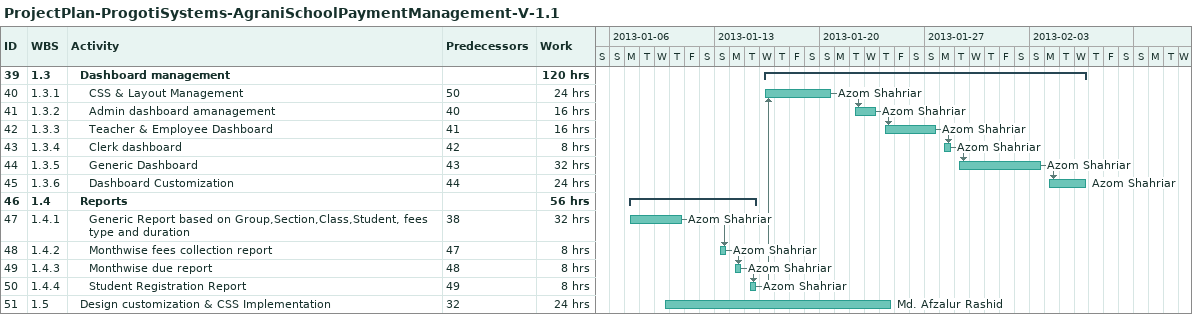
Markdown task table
ProjectPlan-ProgotiSystems-AgraniSchoolPaymentManagement-V-1.1

| ID | WBS | Task | Start | Finish | Predecessors | Resources | Work (h) |
|---|---|---|---|---|---|---|---|
| 39 | 1.3 | **Dashboard management** | 2013-01-16 | 2013-02-06 |  |  | 120 |
| 40 | 1.3.1 | CSS & Layout Management | 2013-01-16 | 2013-01-20 | 50 | Azom Shahriar | 24 |
| 41 | 1.3.2 | Admin dashboard amanagement | 2013-01-22 | 2013-01-23 | 40 | Azom Shahriar | 16 |
| 42 | 1.3.3 | Teacher & Employee Dashboard | 2013-01-24 | 2013-01-27 | 41 | Azom Shahriar | 16 |
| 43 | 1.3.4 | Clerk dashboard | 2013-01-28 | 2013-01-28 | 42 | Azom Shahriar | 8 |
| 44 | 1.3.5 | Generic Dashboard | 2013-01-29 | 2013-02-03 | 43 | Azom Shahriar | 32 |
| 45 | 1.3.6 | Dashboard Customization | 2013-02-04 | 2013-02-06 | 44 | Azom Shahriar | 24 |
| 46 | 1.4 | **Reports** | 2013-01-07 | 2013-01-15 |  |  | 56 |
| 47 | 1.4.1 | Generic Report based on Group,Section,Class,Student, fees type and duration | 2013-01-07 | 2013-01-10 | 38 | Azom Shahriar | 32 |
| 48 | 1.4.2 | Monthwise fees collection report | 2013-01-13 | 2013-01-13 | 47 | Azom Shahriar | 8 |
| 49 | 1.4.3 | Monthwise due report | 2013-01-14 | 2013-01-14 | 48 | Azom Shahriar | 8 |
| 50 | 1.4.4 | Student Registration Report | 2013-01-15 | 2013-01-15 | 49 | Azom Shahriar | 8 |
| 51 | 1.5 | Design customization & CSS Implementation | 2013-01-09 | 2013-01-24 | 32 | Md. Afzalur Rashid | 24 |
